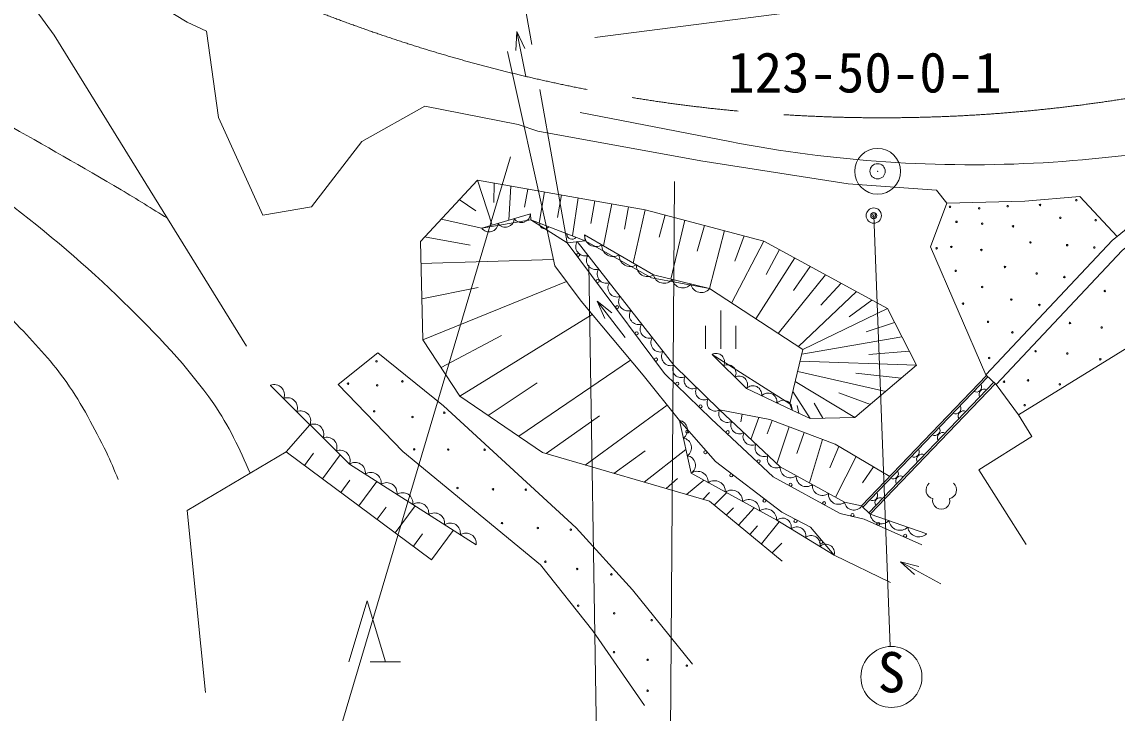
# Model space of a CAD drawing. Units: millimetres, scale not verified. Extents: x 40000 to 680000, y 20000 to 380000.
# Drawn here: x 431532 to 467403, y 239048 to 261708 of the extents above; entities that cross this region are included whole.
import ezdxf
from ezdxf.enums import TextEntityAlignment as Align

# ---------------------------------------------------------------- set-up
doc = ezdxf.new("R2010")
doc.units = ezdxf.units.MM
doc.header["$LTSCALE"] = 1000
doc.header["$PDMODE"] = 32
doc.header["$PDSIZE"] = 500
doc.linetypes.add('CHAIN', pattern=[18.5, 12, -1.5, 3.5, -1.5])
doc.linetypes.add('DASHED', pattern=[7.5, 6, -1.5])
for name, color, linetype, lineweight in [('M-BGD', 7, 'Continuous', 13), ('M-BGD-EXST', 7, 'Continuous', 13), ('M-BMK', 2, 'CHAIN', 13), ('M-BMK-SRVR', 3, 'Continuous', 13), ('M-STR-HTXT', 7, 'Continuous', 13), ('M-STR-STRC', 7, 'Continuous', 13)]:
    doc.layers.add(name, color=color, linetype=linetype, lineweight=lineweight)
doc.styles.add('ＭＳ ゴシック', font='')
doc.styles.get('ＭＳ ゴシック').set_extended_font_data('MS Gothic')

msp = doc.modelspace()

# ---------------------------------------------------------------- linework, layer by layer
at = {"layer": 'M-BGD', "linetype": 'DASHED'}
for p, q in [((448735, 254880), (446024, 267140)), ((447174, 266875), (449392, 254467)), ((432584, 261274), (430518, 264119)), ((432584, 261274), (435738, 256182)), ((435738, 256182), (439676, 249793)), ((454052, 252964), (457113, 250964)), ((456689, 249192), (457113, 250964)), ((436943, 245692), (440189, 247608)), ((436943, 245692), (437656, 238640))]:
    msp.add_line(p, q, dxfattribs=at)
at = {"layer": 'M-BGD'}
for p, q in [((436944, 261696), (433076, 264069)), ((437582, 261399), (436944, 261696)), ((437966, 258577), (437582, 261399)), ((447742, 261390), (447713, 260773)), ((447742, 261390), (448007, 260832)), ((447742, 261390), (448038, 259920)), ((442665, 257789), (444726, 258944)), ((444726, 258944), (447791, 258343)), ((437966, 258577), (439424, 255370)), ((447791, 258343), (448429, 258123)), ((448429, 258123), (453766, 257155)), ((441021, 255649), (442665, 257789)), ((453766, 257155), (458599, 256396)), ((444582, 254510), (446451, 256518)), ((446451, 256518), (446934, 255047)), ((446451, 256518), (451950, 255552)), ((447001, 256422), (446984, 255786)), ((447551, 256325), (447483, 255207)), ((448101, 256228), (447997, 255636)), ((448651, 256132), (448471, 255112)), ((458599, 256396), (461493, 256187)), ((461493, 256187), (461830, 255763)), ((445859, 255882), (446401, 255515)), ((449201, 256035), (449071, 255296)), ((449751, 255938), (449571, 254689)), ((450301, 255842), (450171, 255103)), ((461830, 255763), (461286, 254339)), ((461830, 255763), (464379, 255827)), ((466180, 255979), (464379, 255827)), ((467401, 254672), (466180, 255979)), ((439424, 255370), (441021, 255649)), ((446593, 254949), (448191, 255412)), ((448191, 255412), (448198, 255217)), ((450851, 255745), (450586, 254366)), ((451401, 255648), (451271, 254910)), ((451951, 255552), (451558, 253803)), ((451950, 255552), (455836, 254521)), ((445265, 255244), (446593, 254949)), ((446593, 254949), (448198, 255217)), ((449976, 254534), (448198, 255217)), ((448198, 255217), (448735, 254880)), ((452598, 255380), (452406, 254655)), ((453246, 255208), (452786, 253278)), ((468058, 255207), (467401, 254672)), ((449392, 254467), (448735, 254880)), ((449963, 254727), (452222, 253419)), ((449976, 254534), (449963, 254727)), ((453893, 255036), (453653, 254197)), ((454541, 254865), (454052, 252964)), ((455188, 254693), (454880, 253861)), ((444667, 251287), (444582, 254510)), ((444723, 254661), (446213, 254389)), ((449392, 254467), (449976, 254534)), ((452582, 250182), (449392, 254467)), ((452881, 250449), (449717, 254505)), ((449976, 254534), (452153, 253320)), ((455836, 254521), (454778, 252489)), ((455836, 254521), (459878, 252314)), ((461286, 254339), (463107, 250141)), ((467250, 254547), (463107, 250141)), ((467250, 254547), (467401, 254672)), ((456846, 253969), (455572, 251970)), ((456341, 254245), (455913, 253425)), ((448945, 253917), (444601, 253790)), ((457351, 253693), (456806, 252906)), ((454052, 252964), (452153, 253320)), ((452222, 253419), (454052, 252964)), ((457857, 253417), (456300, 251495)), ((446478, 253001), (444631, 252632)), ((444667, 251287), (449366, 253201)), ((458362, 253142), (457702, 252426)), ((449845, 252553), (451875, 250129)), ((450370, 252549), (450857, 252168)), ((450370, 252549), (450620, 251983)), ((450370, 252549), (451292, 251366)), ((458867, 252866), (456964, 251062)), ((459373, 252590), (458632, 252040)), ((459878, 252314), (457113, 250964)), ((459878, 252314), (460832, 250450)), ((445871, 249438), (450209, 252118)), ((460116, 251848), (459181, 251549)), ((444667, 251287), (445871, 249438)), ((445259, 250378), (447242, 251422)), ((460355, 251382), (457079, 250820)), ((464169, 248823), (468161, 251287)), ((443185, 250864), (441889, 249826)), ((443185, 250864), (445344, 249120)), ((454135, 250801), (456689, 249192)), ((454135, 250801), (455264, 249688)), ((460593, 250916), (459276, 250804)), ((447804, 248122), (451467, 250616)), ((452881, 250449), (454383, 248986)), ((460832, 250450), (457022, 250584)), ((460832, 250450), (458818, 248742)), ((451875, 250129), (453065, 248643)), ((459825, 249596), (456943, 250251)), ((460329, 250023), (458848, 250192)), ((459033, 245842), (463131, 250119)), ((463174, 250077), (459076, 245801)), ((463107, 250141), (463442, 249826)), ((439676, 249793), (442259, 247211)), ((441889, 249826), (444014, 247623)), ((446799, 248807), (448405, 249870)), ((455264, 249688), (456758, 248975)), ((458818, 248742), (456863, 249920)), ((463371, 249892), (459271, 245614)), ((463415, 249851), (459314, 245572)), ((464169, 248823), (463442, 249826)), ((445871, 249438), (448587, 247589)), ((457352, 248709), (456784, 249590)), ((459322, 249169), (458291, 249550)), ((445344, 249120), (449686, 245126)), ((449982, 247181), (452661, 249147)), ((454383, 248986), (456026, 248673)), ((454383, 248986), (456372, 247121)), ((456758, 248975), (456689, 249192)), ((456758, 248975), (457352, 248709)), ((456974, 248878), (456924, 249131)), ((457761, 248718), (457484, 249214)), ((448699, 247556), (450450, 248797)), ((453065, 248643), (453453, 246910)), ((454252, 247298), (453065, 248643)), ((455119, 248845), (455075, 248602)), ((455664, 248742), (455409, 248023)), ((455942, 248206), (456104, 248643)), ((458164, 247861), (456026, 248673)), ((458818, 248742), (457352, 248709)), ((464169, 248823), (464615, 248117)), ((440189, 247608), (440968, 248502)), ((456661, 248432), (456262, 247224)), ((457155, 248244), (456914, 247560)), ((457758, 248015), (457324, 246597)), ((464615, 248117), (462877, 247019)), ((440189, 247608), (444949, 244078)), ((441082, 247569), (440784, 247167)), ((441379, 246726), (441961, 247510)), ((444014, 247623), (448517, 243914)), ((448587, 247589), (454054, 245991)), ((451943, 247645), (450924, 246906)), ((451909, 246618), (453279, 247685)), ((457990, 247091), (458288, 247788)), ((459963, 246803), (458164, 247861)), ((446410, 244561), (442259, 247211)), ((454252, 247298), (456427, 245630)), ((458853, 247456), (458183, 246125)), ((453453, 246910), (456253, 245370)), ((456372, 247121), (458478, 245964)), ((459424, 247120), (459062, 246598)), ((462877, 247019), (464423, 244573)), ((442272, 246686), (441974, 246284)), ((442569, 245843), (443158, 246637)), ((452629, 246407), (453003, 246736)), ((453295, 246213), (453869, 246681)), ((453832, 246056), (454054, 246275)), ((454205, 245867), (454615, 246271)), ((443462, 245804), (443164, 245402)), ((443759, 244961), (444410, 245838)), ((454054, 245991), (456431, 244034)), ((454603, 245539), (454835, 245776)), ((454999, 245213), (455513, 245777)), ((458478, 245964), (459033, 245842)), ((459033, 245842), (459314, 245572)), ((456253, 245370), (458139, 244229)), ((456427, 245630), (457357, 245146)), ((459314, 245572), (461166, 244927)), ((444949, 244078), (445662, 245039)), ((449686, 245126), (451528, 243088)), ((455378, 244901), (455626, 245184)), ((455753, 244592), (456333, 245322)), ((457357, 245146), (458139, 244229)), ((444652, 244921), (444354, 244519)), ((456418, 244619), (456109, 244299)), ((459979, 243334), (458139, 244229)), ((460314, 244011), (460912, 243852)), ((460314, 244011), (460766, 243589)), ((460314, 244011), (461626, 243284)), ((448517, 243914), (450228, 241747)), ((451528, 243088), (453491, 240648)), ((450228, 241747), (451928, 239302))]:
    msp.add_line(p, q, dxfattribs=at)
for points in [[(480487, 259675), (480388, 259618), (477256, 258030), (474779, 256978), (472755, 256319), (469259, 255203), (468296, 254807), (467693, 254317), (467566, 254211), (463442, 249826)], [(449845, 252553), (448990, 253710), (448735, 254880)], [(461003, 244561), (459117, 245401), (458332, 245587), (456135, 246794), (454107, 248697), (452582, 250182)]]:
    msp.add_lwpolyline(points, dxfattribs=at)
for centre, radius in [((466070, 255864), 25), ((461932, 255644), 25), ((462885, 255594), 25), ((463819, 255666), 25), ((464879, 255706), 25), ((462143, 255154), 25), ((462983, 255090), 25), ((465544, 255285), 25), ((466700, 255208), 25), ((463995, 255008), 25), ((461975, 254332), 25), ((464565, 254477), 25), ((465768, 254388), 25), ((466656, 254312), 25), ((449751, 254069), 50), ((461493, 254287), 25), ((462957, 254232), 25), ((463730, 253674), 25), ((450389, 253212), 50), ((462119, 253548), 25), ((464767, 253459), 25), ((465678, 253344), 25), ((462983, 253016), 25), ((467000, 252884), 25), ((463936, 252605), 25), ((451027, 252355), 50), ((462357, 252471), 25), ((464857, 252429), 25), ((463178, 251875), 25), ((465860, 251836), 25), ((451665, 251497), 50), ((463972, 251529), 25), ((466896, 251688), 25), ((464732, 250912), 25), ((465776, 250837), 25), ((443147, 250577), 25), ((452303, 250640), 50), ((463212, 250691), 25), ((466853, 250647), 25), ((442215, 249849), 25), ((443167, 249796), 25), ((443995, 249922), 25), ((452998, 249846), 50), ((463700, 249911), 25), ((464487, 249955), 25), ((465528, 249827), 25), ((443069, 248945), 25), ((453760, 249104), 50), ((464376, 249143), 25), ((444324, 248754), 25), ((445365, 248896), 25), ((453324, 248273), 50), ((454648, 248258), 50), ((444382, 247694), 25), ((445495, 247688), 25), ((446688, 247682), 25), ((453918, 247601), 50), ((455662, 247306), 50), ((454765, 246841), 50), ((445800, 246426), 25), ((456708, 246536), 50), ((446964, 246387), 25), ((448035, 246373), 25), ((455853, 246008), 50), ((457807, 245933), 50), ((456869, 245344), 50), ((458736, 245542), 50), ((447258, 245277), 25), ((448431, 245117), 25), ((449511, 245060), 25), ((459578, 245252), 50), ((457710, 244655), 50), ((460461, 244864), 50), ((448676, 244010), 25), ((449720, 243773), 25), ((450839, 243596), 25), ((449751, 242571), 25), ((450931, 242319), 25), ((452158, 242095), 25), ((450925, 241047), 25), ((452025, 240796), 25), ((453311, 240607), 25), ((452025, 239781), 25)]:
    msp.add_circle(centre, radius, dxfattribs=at)
for centre, radius, start, end in [((447899, 255423), 292, 214.5629, 357.7984), ((446834, 255114), 292, 214.5612, 357.8), ((447366, 255269), 292, 214.5608, 357.8002), ((448659, 255088), 165, 174.7833, 323.195), ((449547, 254746), 165, 174.7824, 323.1969), ((450329, 254707), 366, 176.9217, 302.9273), ((449975, 254343), 304, 147.9723, 287.9407), ((450893, 254380), 366, 176.9217, 302.928), ((450327, 253893), 304, 147.9716, 287.9403), ((451458, 254053), 366, 176.9217, 302.9273), ((452023, 253726), 366, 176.9217, 302.9273), ((450678, 253442), 304, 147.9729, 287.939), ((452562, 253485), 347, 191.0765, 320.9873), ((453172, 253334), 347, 191.0754, 320.9877), ((451030, 252992), 304, 147.9724, 287.9396), ((453782, 253182), 347, 191.0768, 320.987), ((451381, 252541), 304, 147.9728, 287.9401), ((451733, 252090), 304, 147.9716, 287.9403), ((452084, 251640), 304, 147.9729, 287.939), ((452436, 251189), 304, 147.9726, 287.9395), ((452787, 250739), 304, 147.9728, 287.9401), ((454271, 250563), 275, 331.1709, 119.6343), ((453119, 250318), 272, 151.0709, 300.4237), ((454647, 250191), 275, 331.1709, 119.6343), ((453494, 249952), 272, 151.0709, 300.4237), ((455023, 249820), 275, 331.1722, 119.634), ((439798, 249485), 332, 338.4101, 111.62), ((453870, 249586), 272, 151.0709, 300.4237), ((455474, 249488), 290, 352.6326, 136.3732), ((462798, 249741), 169, 239.5042, 32.9363), ((463049, 249501), 169, 59.5042, 212.9379), ((440228, 249055), 332, 338.4094, 111.6196), ((454245, 249220), 272, 151.0709, 300.4227), ((455972, 249250), 290, 352.6327, 136.3728), ((440659, 248624), 332, 338.4101, 111.62), ((454641, 248862), 286, 154.3165, 299.3567), ((456470, 249012), 290, 352.6329, 136.3735), ((462116, 249030), 169, 239.5021, 32.9384), ((462367, 248789), 169, 59.5021, 212.9384), ((453014, 248328), 319, 304.4982, 80.7047), ((455038, 248489), 286, 154.3147, 299.3579), ((441090, 248194), 332, 338.4106, 111.6193), ((455436, 248116), 286, 154.3152, 299.357), ((461435, 248318), 169, 239.5042, 32.9379), ((461686, 248077), 169, 59.5036, 212.9369), ((441520, 247763), 332, 338.4089, 111.6203), ((453143, 247750), 319, 304.4979, 80.7059), ((441951, 247333), 332, 338.4106, 111.6193), ((455834, 247743), 286, 154.3165, 299.3557), ((460753, 247606), 169, 239.5042, 32.9363), ((461004, 247366), 169, 59.5042, 212.9379), ((442445, 246930), 337, 351.4152, 123.4767), ((453272, 247173), 319, 304.497, 80.706), ((456232, 247370), 286, 154.316, 299.3576), ((442964, 246599), 337, 351.414, 123.477), ((453658, 246620), 355, 357.12, 125.2826), ((456695, 247086), 326, 173.8913, 308.5338), ((457222, 246797), 326, 173.8908, 308.5348), ((460071, 246895), 169, 239.5033, 32.9376), ((460322, 246654), 169, 59.5042, 212.9379), ((443483, 246267), 337, 351.4152, 123.4767), ((454218, 246312), 355, 357.12, 125.2819), ((457748, 246507), 326, 173.8908, 308.5348), ((444002, 245936), 337, 351.4153, 123.477), ((454778, 246004), 355, 357.12, 125.2819), ((458275, 246218), 326, 173.8913, 308.5338), ((459389, 246183), 169, 239.5042, 32.9379), ((459640, 245943), 169, 59.5033, 212.9376), ((444521, 245605), 337, 351.4158, 123.4761), ((455338, 245696), 355, 357.1197, 125.2817), ((455898, 245388), 355, 357.1193, 125.2826), ((458777, 246002), 302, 187.3604, 327.9392), ((445040, 245274), 337, 351.4158, 123.4761), ((456442, 245151), 290, 346.8898, 130.7502), ((459678, 245622), 367, 187.8484, 313.703), ((445558, 244942), 337, 351.4146, 123.4764), ((456914, 244865), 290, 346.8904, 130.7496), ((460295, 245407), 367, 187.8476, 313.7038), ((460912, 245192), 367, 187.8477, 313.7044), ((446077, 244611), 337, 351.4158, 123.4761), ((457385, 244580), 290, 346.8903, 130.7492), ((457857, 244295), 290, 346.8885, 130.7506)]:
    msp.add_arc(centre, radius, start, end, dxfattribs=at)
for points, knots in [([(325839, 292998), (326162, 293038), (326492, 293046), (326810, 293118), (327563, 293287), (328257, 293675), (329010, 293843), (330330, 294138), (331687, 294252), (333036, 294335), (334426, 294420), (335823, 294414), (337213, 294338), (339112, 294234), (341012, 294044), (342883, 293709), (344462, 293426), (346018, 293015), (347551, 292547), (349662, 291903), (351698, 291032), (353775, 290286), (356399, 289343), (359055, 288487), (361658, 287485), (364788, 286280), (367846, 284894), (370952, 283627), (375112, 281928), (379297, 280293), (383461, 278606), (385968, 277591), (388422, 276441), (390971, 275536), (393735, 274554), (396601, 273882), (399393, 272984), (402564, 271965), (405769, 271027), (408853, 269769), (411772, 268578), (414565, 267101), (417380, 265682), (420664, 264026), (423902, 262281), (427130, 260516), (429700, 259111), (432261, 257688), (434785, 256201), (435296, 255900), (435797, 255581), (436301, 255268)], [0, 0, 0, 0, 1, 1, 1, 2, 2, 2, 3, 3, 3, 4, 4, 4, 5, 5, 5, 6, 6, 6, 7, 7, 7, 8, 8, 8, 9, 9, 9, 10, 10, 10, 11, 11, 11, 12, 12, 12, 13, 13, 13, 14, 14, 14, 15, 15, 15, 16, 16, 16, 17, 17, 17, 17]), ([(340467, 290206), (341195, 290128), (341930, 290095), (342652, 289971), (344128, 289718), (345580, 289335), (347023, 288934), (349211, 288325), (351374, 287623), (353513, 286859), (356399, 285828), (359261, 284720), (362061, 283475), (364016, 282606), (365877, 281537), (367814, 280626), (369044, 280048), (370289, 279501), (371539, 278967), (373585, 278093), (375648, 277260), (377716, 276440), (379274, 275824), (380856, 275270), (382409, 274643), (383713, 274116), (384975, 273488), (386291, 272992), (387551, 272518), (388850, 272157), (390126, 271729), (391971, 271111), (393796, 270438), (395649, 269848), (398166, 269047), (400742, 268438), (403247, 267598), (405229, 266934), (407180, 266175), (409120, 265395), (411330, 264506), (413531, 263590), (415685, 262573), (418146, 261412), (420617, 260247), (422941, 258830), (424365, 257961), (425730, 256988), (427016, 255926), (428600, 254617), (430066, 253165), (431478, 251672), (432016, 251103), (432552, 250525), (433001, 249883), (433503, 249167), (433907, 248385), (434298, 247603), (434443, 247313), (434556, 247009), (434685, 246711)], [0, 0, 0, 0, 1, 1, 1, 2, 2, 2, 3, 3, 3, 4, 4, 4, 5, 5, 5, 6, 6, 6, 7, 7, 7, 8, 8, 8, 9, 9, 9, 10, 10, 10, 11, 11, 11, 12, 12, 12, 13, 13, 13, 14, 14, 14, 15, 15, 15, 16, 16, 16, 17, 17, 17, 18, 18, 18, 19, 19, 19, 20, 20, 20, 20]), ([(410073, 266965), (411456, 266387), (412857, 265851), (414222, 265231), (416320, 264279), (418381, 263244), (420427, 262184), (422451, 261135), (424480, 260089), (426429, 258906), (428005, 257949), (429553, 256939), (431021, 255822), (432360, 254802), (433652, 253712), (434852, 252531), (435914, 251485), (436971, 250410), (437818, 249184), (438304, 248480), (438665, 247695), (439012, 246913)], [0, 0, 0, 0, 1, 1, 1, 2, 2, 2, 3, 3, 3, 4, 4, 4, 5, 5, 5, 6, 6, 6, 7, 7, 7, 7])]:
    msp.add_open_spline(points, degree=3, knots=knots, dxfattribs=at)
at = {"layer": 'M-BGD-EXST'}
for p, q in [((441485, 236924), (447533, 257287)), ((452912, 256477), (452773, 238401)), ((459434, 255357), (459974, 241232)), ((454420, 252243), (454420, 250993)), ((453920, 251743), (453920, 250993)), ((454920, 251743), (454920, 250993)), ((442837, 242725), (442237, 240725)), ((442837, 242725), (443437, 240725)), ((443937, 240725), (442937, 240725))]:
    msp.add_line(p, q, dxfattribs=at)
for centre, radius in [((459434, 255357), 100), ((459434, 255357), 60), ((460012, 240233), 1000)]:
    msp.add_circle(centre, radius, dxfattribs=at)
for centre, radius, start, end in [((461432, 246363), 288, 130.6013, 257.4712), ((461857, 246363), 288, 282.5288, 49.3987), ((461644, 246015), 283, 166.3144, 13.6855)]:
    msp.add_arc(centre, radius, start, end, dxfattribs=at)
msp.add_point((459434, 255357), dxfattribs=at)
at = {"layer": 'M-BMK'}
msp.add_arc((459706, 309425), 50861, 245.53, 295.0686, dxfattribs=at)
at = {"layer": 'M-BMK-SRVR'}
msp.add_circle((459559, 256810), 750, dxfattribs=at)
msp.add_point((459559, 256810), dxfattribs=at)
at = {"layer": 'M-STR-HTXT'}
msp.add_line((450505, 228742), (450098, 253734), dxfattribs=at)
at = {"layer": 'M-STR-STRC'}
for p, q in [((450294, 261194), (469012, 263610)), ((449816, 258740), (454724, 257784))]:
    msp.add_line(p, q, dxfattribs=at)
for start, end in [(258.9808, 266.143), (266.143, 280.4669)]:
    msp.add_arc((462608, 298274), 41250, start, end, dxfattribs=at)

# ---------------------------------------------------------------- texts
at = {"layer": 'M-BGD-EXST', "style": 'ＭＳ ゴシック'}
msp.add_text('S', height=1320, dxfattribs=at).set_placement((460012, 239333), align=Align.BOTTOM_CENTER)
at = {"layer": 'M-BMK-SRVR', "style": 'ＭＳ ゴシック'}
msp.add_text('123-50-0-1', height=1320, dxfattribs=at).set_placement((459127, 258997), align=Align.BOTTOM_CENTER)

doc.saveas('drawing.dxf')
